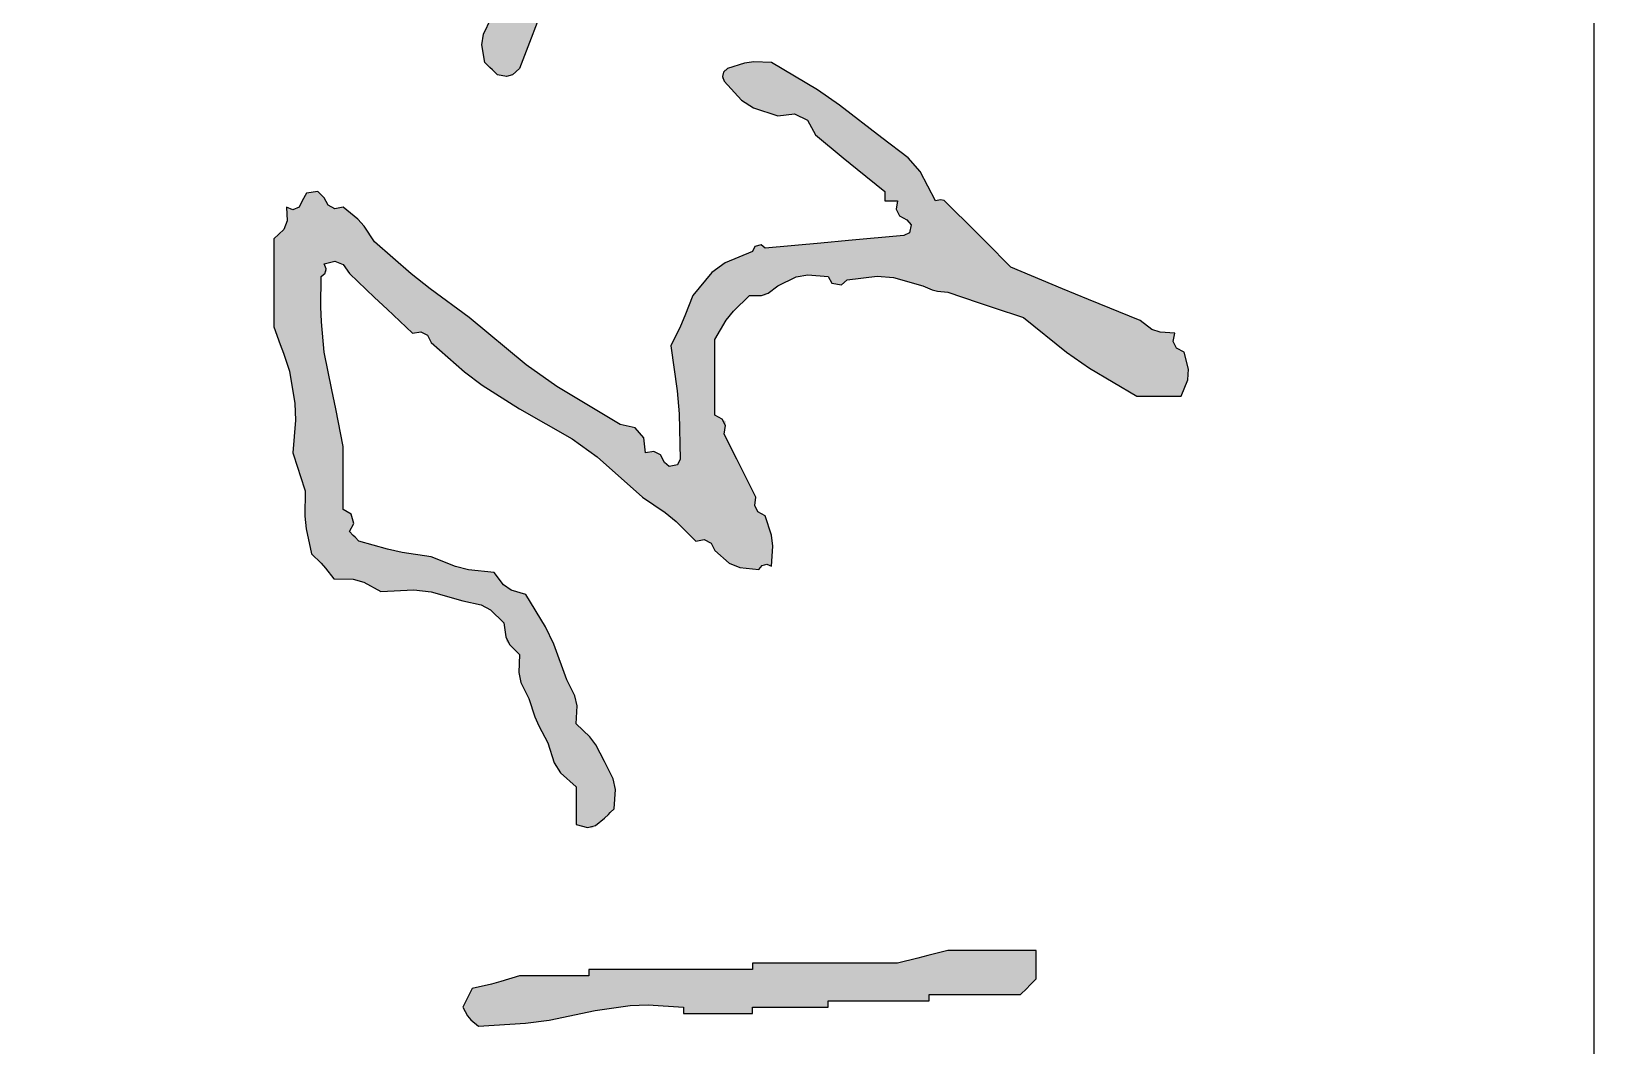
# Model space of a CAD drawing. Extents: x 31695611 to 39053694, y -59225 to 904195.
# Drawn here: x 38434654 to 38436204, y 758735 to 759742 of the extents above; entities that cross this region are included whole.
import ezdxf

# ---------------------------------------------------------------- set-up
doc = ezdxf.new("R2010")
doc.units = 0
doc.header["$LTSCALE"] = 1000
doc.header["$MEASUREMENT"] = 0
doc.layers.get('0').update_dxf_attribs({"linetype": 'CONTINUOUS'})
doc.layers.add('PUB_TITLE', color=4, linetype='CONTINUOUS')

# ---------------------------------------------------------------- blocks, each defined once
blk = doc.blocks.new('TK')
h = blk.add_hatch(color=247)
h.paths.add_polyline_path([(31013119.64, -81395.97), (31013122.14, -81380.97), (31013123.39, -81373.47), (31013125.89, -81358.46), (31013129.75, -81345.31), (31013132.67, -81338.82), (31013139.96, -81327.21), (31013142.08, -81316.14), (31013142.41, -81310.31), (31013141.52, -81299.08), (31013138.71, -81288.53), (31013136.42, -81283.3), (31013130.58, -81274.08), (31013130.85, -81263.77), (31013129.41, -81258.04), (31013124.33, -81249.07), (31013121.62, -81244.19), (31013120.36, -81241.68), (31013118.08, -81236.57), (31013111.87, -81235.11), (31013107.61, -81235.96), (31013102.45, -81239.7), (31013102.45, -81284.7), (31013102.45, -81307.21), (31013102.45, -81352.21), (31013098.82, -81369.84), (31013095.55, -81378.66), (31013086.82, -81394.41), (31013074.55, -81414.34), (31013067.96, -81424.06), (31013054.01, -81442.85), (31013040.1, -81463.4), (31013031.74, -81473.04), (31013013.38, -81489.73), (31013006.96, -81489.21), (31013002.26, -81491.82), (31012999.31, -81497.55), (31012986.81, -81500.05), (31012980.56, -81501.3), (31012968.06, -81503.8), (31012958.96, -81503.45), (31012954.08, -81502.06), (31012946.18, -81497.55), (31012934.39, -81488.06), (31012929.23, -81481.52), (31012922.74, -81467.85), (31012915.76, -81445.38), (31012912.32, -81434.13), (31012905.55, -81411.6), (31012906.57, -81397.75), (31012905.55, -81390.28), (31012900.86, -81377.22), (31012898.46, -81348.56), (31012898.15, -81334.07), (31012899.3, -81305.33), (31012896.52, -81305.03), (31012894.74, -81301.48), (31012896.17, -81299.08), (31012889.97, -81297.61), (31012885.71, -81298.47), (31012880.55, -81302.21), (31012877.35, -81314.31), (31012877.01, -81321.1), (31012878.98, -81333.46), (31012877.01, -81348.98), (31012877.34, -81357.22), (31012880.55, -81372.53), (31012881.17, -81376.9), (31012881.48, -81379.09), (31012882.11, -81383.47), (31012884.61, -81400.97), (31012885.86, -81409.72), (31012888.36, -81427.22), (31012889.18, -81437.5), (31012890.49, -81442.78), (31012894.61, -81452.23), (31012899.09, -81468.22), (31012901.93, -81476.12), (31012908.67, -81491.3), (31012914.5, -81501.72), (31012919.73, -81506.57), (31012930.55, -81511.61), (31012936.18, -81514.33), (31012938.87, -81516.35), (31012943.05, -81520.99), (31012957.48, -81525.16), (31012965.84, -81525.51), (31012980.56, -81522.55), (31012992.02, -81519.51), (31012997.69, -81517.62), (31013008.69, -81513.17), (31013014.2, -81512.21), (31013017.11, -81510.75), (31013021.19, -81506.92), (31013040.65, -81491.63), (31013049.65, -81482.63), (31013064.95, -81463.17), (31013068.63, -81453.6), (31013072.27, -81448.87), (31013080.57, -81442.85), (31013080.57, -81440.35), (31013080.57, -81439.1), (31013080.57, -81436.6), (31013086.63, -81438.58), (31013089.85, -81439.22), (31013096.2, -81439.73), (31013097.63, -81442.13), (31013095.85, -81445.68), (31013093.08, -81445.98), (31013093.08, -81469.73), (31013093.08, -81481.61), (31013093.08, -81505.36), (31013090.57, -81515.36), (31013089.32, -81520.36), (31013086.82, -81530.36), (31013086.82, -81543.49), (31013086.82, -81550.05), (31013086.82, -81563.18), (31013072.43, -81575.71), (31013063.86, -81580.98), (31013046.19, -81588.18), (31013032.44, -81601.94), (31013025.57, -81608.81), (31013011.81, -81622.56), (31013001.81, -81630.06), (31012996.81, -81633.81), (31012986.81, -81641.32), (31012973.68, -81654.44), (31012967.12, -81661.01), (31012953.99, -81674.13), (31012952.29, -81676.07), (31012951.84, -81677.88), (31012952.43, -81680.38), (31012932.88, -81695.36), (31012922.86, -81702.57), (31012902.42, -81716.33), (31012891.17, -81727.58), (31012885.55, -81733.2), (31012874.29, -81744.46), (31012854.49, -81757.35), (31012845.01, -81764.62), (31012827.41, -81780.4), (31012823.28, -81779.68), (31012819.94, -81781.35), (31012818.04, -81785.09), (31012814.4, -81787.18), (31012812.52, -81788.12), (31012808.66, -81789.77), (31012807.36, -81794.95), (31012808.96, -81799.23), (31012813.35, -81802.28), (31012814.58, -81805.21), (31012818.89, -81806.08), (31012821.16, -81803.84), (31012837.03, -81797.56), (31012844.74, -81793.38), (31012858.67, -81783.52), (31012858.22, -81779.6), (31012859.08, -81777.02), (31012861.79, -81774.15), (31012877.1, -81764.61), (31012884.61, -81759.6), (31012899.3, -81749.14), (31012898.85, -81745.22), (31012899.71, -81742.64), (31012902.42, -81739.77), (31012918.67, -81729.13), (31012926.8, -81723.82), (31012943.05, -81713.2), (31012954.93, -81701.32), (31012960.87, -81695.39), (31012972.75, -81683.51), (31012987.72, -81663.8), (31012996.79, -81654.73), (31013016.5, -81639.75), (31013030.83, -81628.44), (31013038.02, -81622.82), (31013052.44, -81611.62), (31013053.31, -81621.76), (31013052.24, -81627.49), (31013047.76, -81636.63), (31013046.62, -81638.57), (31013045.3, -81639.45), (31013043.07, -81639.75), (31013043.96, -81646.22), (31013042.68, -81650.47), (31013038.38, -81655.38), (31013037.41, -81660.89), (31013035.96, -81663.81), (31013032.13, -81667.88), (31013018.3, -81707.31), (31013010.45, -81726.77), (31012993.06, -81764.77), (31012991.61, -81777.94), (31012989.2, -81784.83), (31012982.12, -81796.03), (31012968.6, -81821.19), (31012962.89, -81834.52), (31012953.99, -81861.66), (31012946.31, -81887.69), (31012942.87, -81900.84), (31012936.8, -81927.29), (31012941.35, -81929.47), (31012944.36, -81929.85), (31012949.31, -81928.86), (31012953.45, -81921.43), (31012956.02, -81917.9), (31012961.81, -81911.67), (31012963.97, -81892.38), (31012966.58, -81882.59), (31012974.31, -81864.78), (31012979.22, -81845.84), (31012983.98, -81836.32), (31012996.19, -81821.03), (31013000.23, -81802.28), (31013003.45, -81792.96), (31013011.81, -81775.71), (31013013.5, -81772.08), (31013014.89, -81770.34), (31013018.06, -81767.9), (31013018.77, -81754.67), (31013021.31, -81747.42), (31013029, -81736.64), (31013031.24, -81728.56), (31013033.26, -81724.53), (31013038.38, -81717.89), (31013040.22, -81704.97), (31013042.18, -81698.44), (31013047.76, -81686.63), (31013056.16, -81664.98), (31013060.87, -81654.31), (31013071.2, -81633.5), (31013070.31, -81627.04), (31013071.58, -81622.78), (31013075.89, -81617.88), (31013076.37, -81615.96), (31013079.03, -81615.07), (31013080.57, -81616.31), (31013083.07, -81618.81), (31013084.32, -81620.06), (31013086.82, -81622.56), (31013086.82, -81635.69), (31013086.82, -81642.25), (31013086.82, -81655.38), (31013083.47, -81657.17), (31013082.67, -81661.97), (31013085.26, -81664.76), (31013088.68, -81669.27), (31013088.02, -81675.17), (31013083.7, -81678.82), (31013076.29, -81682.99), (31013072.88, -81687.68), (31013071.2, -81696.01), (31013073.7, -81697.26), (31013074.95, -81697.89), (31013077.45, -81699.14), (31013076.73, -81703.27), (31013078.4, -81706.61), (31013082.14, -81708.51), (31013084.7, -81734.65), (31013085.01, -81747.92), (31013083.7, -81774.15), (31013084.95, -81774.15), (31013086.82, -81774.15), (31013086.82, -81805.4), (31013086.82, -81821.03), (31013086.82, -81852.28), (31013089.93, -81867.43), (31013091.81, -81874.96), (31013096.2, -81889.79), (31013096.05, -81908.63), (31013097.01, -81918.23), (31013100.89, -81936.67), (31013103.36, -81947.66), (31013103.69, -81953.6), (31013102.45, -81964.8), (31013097.42, -81965.13), (31013093.78, -81963.05), (31013091.51, -81958.55), (31013085.89, -81947.3), (31013083.07, -81941.67), (31013077.45, -81930.42), (31013077.82, -81928.69), (31013076.05, -81926.92), (31013074.32, -81927.29), (31013074.32, -81921.04), (31013068.07, -81921.04), (31013068.07, -81922.29), (31013068.07, -81922.92), (31013061.82, -81924.17), (31013061.82, -81930.42), (31013071.2, -81951.71), (31013077.31, -81962), (31013091.51, -81980.43), (31013097.81, -81987.17), (31013102.73, -81989.82), (31013111.83, -81991.36), (31013118.3, -81984.36), (31013120.99, -81979.99), (31013124.33, -81971.05), (31013124.33, -81953.55), (31013124.33, -81944.8), (31013124.33, -81927.29), (31013117.68, -81908.17), (31013116.02, -81897.53), (31013116.52, -81877.29), (31013115.49, -81863.35), (31013114.21, -81856.32), (31013110.27, -81842.91), (31013107.64, -81815.52), (31013107.33, -81801.62), (31013108.7, -81774.15), (31013103.64, -81765.17), (31013102.21, -81759.45), (31013102.45, -81749.14), (31013103.7, -81749.14), (31013105.58, -81749.14), (31013105.58, -81729.14), (31013105.58, -81719.14), (31013105.58, -81699.14), (31013113.14, -81694.69), (31013119.34, -81694.24), (31013127.45, -81697.57), (31013142.46, -81702.57), (31013149.96, -81705.07), (31013164.96, -81710.08), (31013177.46, -81716.33), (31013183.71, -81719.45), (31013196.21, -81725.7), (31013208.72, -81733.2), (31013214.97, -81736.95), (31013227.47, -81744.46), (31013242.47, -81751.96), (31013249.97, -81755.71), (31013264.97, -81763.21), (31013272.94, -81767.03), (31013278.13, -81767.77), (31013286.85, -81766.33), (31013289.35, -81763.83), (31013290.6, -81762.58), (31013293.1, -81760.08), (31013293.84, -81755.59), (31013292.97, -81752.57), (31013289.98, -81749.14), (31013253.94, -81735.39), (31013236.36, -81726.44), (31013204.03, -81705.39), (31013184.93, -81696.04), (31013175.23, -81691.65), (31013155.58, -81683.51), (31013136.61, -81681.13), (31013127.13, -81679.23), (31013108.7, -81674.13), (31013111.15, -81668.25), (31013110.1, -81662.99), (31013105.58, -81658.51), (31013105.58, -81634.75), (31013105.58, -81622.88), (31013105.58, -81599.12), (31013106.83, -81599.12), (31013108.7, -81599.12), (31013108.7, -81585.37), (31013108.7, -81578.49), (31013108.7, -81564.74), (31013113.49, -81560.67), (31013114.15, -81554.05), (31013110.27, -81549.12), (31013106.38, -81544.18), (31013107.04, -81537.56), (31013111.83, -81533.49), (31013111.83, -81519.74), (31013111.83, -81512.86), (31013111.83, -81499.11), (31013113.08, -81499.11), (31013114.95, -81499.11), (31013114.95, -81484.11), (31013114.95, -81476.61), (31013114.95, -81461.6), (31013116.2, -81461.6), (31013118.08, -81461.6), (31013118.08, -81439.1), (31013118.08, -81427.85), (31013118.08, -81405.35), (31013118.7, -81401.6), (31013119.02, -81399.72)])
h.paths.add_polyline_path([(31013064.95, -81888.23), (31013061.2, -81884.48), (31013059.32, -81882.6), (31013055.57, -81878.85), (31013054.03, -81877.61), (31013051.37, -81878.5), (31013050.88, -81880.41), (31013050.72, -81887.94), (31013051.04, -81891.77), (31013052.44, -81899.16), (31013056.6, -81907.73), (31013058.49, -81912.12), (31013061.82, -81921.04), (31013061.82, -81924.17), (31013068.07, -81922.92), (31013068.07, -81922.29), (31013068.07, -81921.04), (31013074.32, -81921.04), (31013074.32, -81917.92), (31013073.07, -81917.92), (31013072.45, -81917.92), (31013071.2, -81917.92), (31013069.06, -81905.97), (31013067.81, -81900.02)], flags=17)
for points in [[(31013403.45, -81821.05), (31013391.55, -81833.53), (31013387.17, -81836.57), (31013385.56, -81840.85), (31013386.87, -81846.03), (31013390.57, -81844.51), (31013393.12, -81847.59), (31013408.13, -81847.66), (31013415.66, -81847.35), (31013430.62, -81846.03), (31013449.36, -81842.2), (31013458.74, -81840.33), (31013477.5, -81836.66), (31013490.01, -81836.66), (31013496.26, -81836.66), (31013508.76, -81836.66), (31013511.05, -81832.73), (31013515.67, -81831.41), (31013519.7, -81833.53), (31013521.57, -81831.65), (31013522.51, -81830.72), (31013524.39, -81828.84), (31013528.39, -81814.69), (31013529.97, -81807.44), (31013532.2, -81792.9), (31013537, -81780.94), (31013538.62, -81774.46), (31013540.01, -81761.65), (31013546.13, -81757.08), (31013548.76, -81753.33), (31013550.95, -81746.02), (31013566.9, -81736.2), (31013575.52, -81732.05), (31013593.14, -81725.7), (31013601.13, -81721.66), (31013606.08, -81720.6), (31013615.02, -81721.01), (31013621.51, -81714.24), (31013625.46, -81711.28), (31013633.78, -81706.95), (31013642.31, -81702.64), (31013647.68, -81701.57), (31013657.22, -81702.26), (31013659.09, -81704.14), (31013661.9, -81706.95), (31013666.99, -81713.2), (31013665.03, -81721.01), (31013657.53, -81721.01), (31013653.78, -81721.01), (31013646.28, -81721.01), (31013639.34, -81728.77), (31013634.33, -81731.99), (31013624.4, -81735.08), (31013616.03, -81739.62), (31013611.58, -81741.53), (31013602.52, -81744.46), (31013594.54, -81748.5), (31013589.58, -81749.56), (31013580.64, -81749.14), (31013574.15, -81755.7), (31013565.02, -81756.96), (31013558.54, -81763.53), (31013556, -81768.24), (31013554.08, -81777.27), (31013549.55, -81792.99), (31013548.56, -81801.56), (31013549.39, -81817.9), (31013544.71, -81826.4), (31013543.31, -81831.64), (31013543.14, -81841.34), (31013537.88, -81845.4), (31013535.36, -81847.61), (31013530.64, -81852.28), (31013518.37, -81855.02), (31013511.94, -81855.66), (31013499.38, -81855.41), (31013491.88, -81857.91), (31013488.13, -81859.16), (31013480.63, -81861.66), (31013464.42, -81860.36), (31013456.06, -81860.68), (31013440, -81863.22), (31013431.22, -81866.27), (31013426.84, -81867.83), (31013418.12, -81871.04), (31013400.62, -81871.04), (31013391.87, -81871.04), (31013374.36, -81871.04), (31013369.76, -81866.12), (31013365.46, -81864.4), (31013358.74, -81864.78), (31013359.97, -81861.65), (31013358.66, -81858.39), (31013355.61, -81856.97), (31013351.73, -81854.85), (31013350.92, -81849.15), (31013354.05, -81846.03), (31013357.78, -81844.13), (31013359.45, -81840.79), (31013358.74, -81836.66), (31013364.59, -81829.44), (31013368.19, -81826.17), (31013375.93, -81821.03), (31013391.73, -81802.94), (31013399.26, -81793.53), (31013413.43, -81774.15), (31013436.94, -81745.88), (31013447.7, -81730.7), (31013466.56, -81699.14), (31013468.27, -81691.81), (31013473.15, -81687.47), (31013480.63, -81686.63), (31013479.91, -81682.5), (31013481.58, -81679.16), (31013485.32, -81677.26), (31013487.41, -81674.85), (31013486.61, -81670.86), (31013483.75, -81669.44), (31013461.18, -81669.93), (31013449.84, -81670.87), (31013427.5, -81674.13), (31013417.7, -81669.32), (31013412.68, -81667.12), (31013402.49, -81663.19), (31013391.16, -81653.75), (31013386.28, -81647.12), (31013380.62, -81633.5), (31013378.26, -81632.47), (31013377.46, -81629.28), (31013379.05, -81627.25), (31013376.55, -81599.75), (31013375.3, -81586), (31013372.8, -81558.49), (31013371.39, -81555.64), (31013367.39, -81554.84), (31013364.99, -81556.93), (31013363.08, -81560.66), (31013359.74, -81562.33), (31013355.61, -81561.62), (31013355.61, -81564.12), (31013355.61, -81567.87), (31013350.92, -81567.87), (31013339.81, -81581.73), (31013334.18, -81588.61), (31013322.79, -81602.25), (31013315.49, -81606.36), (31013312.32, -81612.69), (31013313.42, -81621), (31013309.44, -81633.02), (31013305.56, -81639.01), (31013294.95, -81648.74), (31013290.52, -81647.63), (31013287.18, -81637.62), (31013286.52, -81632.96), (31013286.85, -81624.13), (31013300.48, -81601.37), (31013308.04, -81590.35), (31013324.36, -81569.43), (31013334.19, -81556.29), (31013341.06, -81550.45), (31013355.61, -81542.86), (31013354.78, -81539.34), (31013357.17, -81536.61), (31013369.68, -81524.11), (31013375.93, -81517.86), (31013388.43, -81505.36), (31013399.19, -81479.79), (31013404.51, -81466.97), (31013415, -81441.29), (31013419.34, -81435.4), (31013420.79, -81431.4), (31013421.25, -81424.1), (31013425.38, -81424.82), (31013428.72, -81423.15), (31013430.62, -81419.41), (31013439.12, -81417.21), (31013444.41, -81417.59), (31013452.5, -81420.97), (31013452.5, -81429.72), (31013452.5, -81434.1), (31013452.5, -81442.85), (31013438.59, -81466.46), (31013430.69, -81477.83), (31013413.43, -81499.11), (31013408.43, -81514.11), (31013405.93, -81521.61), (31013400.93, -81536.61), (31013400.32, -81543.1), (31013397.81, -81549.12), (31013393.64, -81563.58), (31013392.97, -81571.66), (31013394.68, -81586.62), (31013397.27, -81589.4), (31013396.47, -81594.2), (31013393.12, -81596), (31013392.25, -81606.14), (31013393.32, -81611.86), (31013397.81, -81621), (31013402.5, -81627.25), (31013402.49, -81635.07), (31013410.24, -81643.06), (31013414.77, -81646.62), (31013424.37, -81652.25), (31013439.37, -81652.25), (31013446.87, -81652.25), (31013461.88, -81652.25), (31013464.98, -81646.74), (31013471.25, -81647.57), (31013483.75, -81641.32), (31013490.01, -81638.19), (31013502.51, -81631.94), (31013506.66, -81632.49), (31013509.83, -81630.91), (31013511.88, -81627.25), (31013521.49, -81624.22), (31013526.82, -81623.55), (31013536.89, -81624.13), (31013535.91, -81626.51), (31013536.46, -81628.74), (31013538.45, -81630.38), (31013537.56, -81639.86), (31013535.32, -81645.07), (31013529.07, -81652.25), (31013525.34, -81654.16), (31013523.67, -81657.5), (31013524.39, -81661.63), (31013514.7, -81671.41), (31013510.25, -81676.82), (31013502.51, -81688.2), (31013482.52, -81710.58), (31013473.57, -81723.05), (31013458.75, -81749.14), (31013447.02, -81767.61), (31013440.38, -81776.47), (31013425.93, -81792.9), (31013422.2, -81794.8), (31013420.53, -81798.14), (31013421.25, -81802.28), (31013409.39, -81814.8)], [(31013731.29, -81551.62), (31013733.79, -81561.62), (31013733.79, -81590.37), (31013733.79, -81604.75), (31013733.79, -81633.5), (31013735.04, -81633.5), (31013735.66, -81633.5), (31013736.91, -81633.5), (31013736.91, -81666.01), (31013736.91, -81682.26), (31013736.91, -81714.76), (31013738.17, -81714.76), (31013738.79, -81714.76), (31013740.04, -81714.76), (31013740.04, -81728.52), (31013740.04, -81735.39), (31013740.04, -81749.14), (31013742.95, -81758.4), (31013744.21, -81763.11), (31013746.29, -81772.58), (31013750.04, -81774.46), (31013751.92, -81775.4), (31013755.67, -81777.27), (31013759.95, -81774.94), (31013761.97, -81773.25), (31013765.04, -81769.46), (31013763.63, -81746.16), (31013762.05, -81734.47), (31013757.23, -81711.64), (31013754.76, -81694.3), (31013754.44, -81685.35), (31013755.67, -81667.88), (31013758.79, -81667.88), (31013758.79, -81654.13), (31013758.79, -81647.25), (31013758.79, -81633.5), (31013757.54, -81633.5), (31013756.92, -81633.5), (31013755.67, -81633.5), (31013755.67, -81618.5), (31013755.67, -81611), (31013755.67, -81596), (31013754.42, -81596), (31013753.79, -81596), (31013752.54, -81596), (31013752.54, -81575.99), (31013752.54, -81565.99), (31013752.54, -81545.99), (31013751.29, -81545.99), (31013750.67, -81545.99), (31013749.42, -81545.99), (31013749.42, -81527.86), (31013749.42, -81518.8), (31013749.42, -81500.67), (31013746.29, -81497.55), (31013744.73, -81495.98), (31013741.6, -81492.86), (31013735.98, -81492.86), (31013733.16, -81492.86), (31013727.54, -81492.86), (31013727.54, -81510.36), (31013727.54, -81519.11), (31013727.54, -81536.61), (31013730.04, -81546.62)]]:
    blk.add_hatch(color=247).paths.add_polyline_path(points)
at = {"color": 247}
blk.add_lwpolyline([(31013253.94, -81735.39), (31013289.98, -81749.14), (31013292.97, -81752.57), (31013293.84, -81755.59), (31013293.1, -81760.08), (31013290.6, -81762.58), (31013289.35, -81763.83), (31013286.85, -81766.33), (31013278.13, -81767.77), (31013272.94, -81767.03), (31013264.97, -81763.21)], dxfattribs=at)
for points in [[(31013374.36, -81871.04), (31013391.87, -81871.04), (31013400.62, -81871.04), (31013418.12, -81871.04), (31013426.84, -81867.83), (31013431.22, -81866.27), (31013440, -81863.22), (31013456.06, -81860.68), (31013464.42, -81860.36), (31013480.63, -81861.66), (31013488.13, -81859.16), (31013491.88, -81857.91), (31013499.38, -81855.41), (31013511.94, -81855.66), (31013518.37, -81855.02), (31013530.64, -81852.28), (31013535.36, -81847.61), (31013537.88, -81845.4), (31013543.14, -81841.34), (31013543.31, -81831.64), (31013544.71, -81826.4), (31013549.39, -81817.9), (31013548.56, -81801.56), (31013549.55, -81792.99), (31013554.08, -81777.27), (31013556, -81768.24), (31013558.54, -81763.53), (31013565.02, -81756.96), (31013571.94, -81756), (31013575.72, -81754.11), (31013580.64, -81749.14), (31013589.58, -81749.56), (31013594.54, -81748.5), (31013602.52, -81744.46), (31013611.58, -81741.53), (31013616.03, -81739.62), (31013624.4, -81735.08), (31013634.33, -81731.99), (31013639.34, -81728.77), (31013646.28, -81721.01), (31013653.78, -81721.01), (31013657.53, -81721.01), (31013665.03, -81721.01), (31013666.43, -81715.43), (31013665.54, -81711.42), (31013661.9, -81706.95), (31013660.03, -81705.07), (31013659.09, -81704.14), (31013657.22, -81702.26), (31013647.68, -81701.57), (31013642.31, -81702.64), (31013633.78, -81706.95), (31013625.46, -81711.28), (31013621.51, -81714.24), (31013615.02, -81721.01), (31013606.08, -81720.6), (31013601.13, -81721.66), (31013593.14, -81725.7), (31013575.52, -81732.05), (31013566.9, -81736.2), (31013550.95, -81746.02), (31013548.76, -81753.33), (31013546.13, -81757.08), (31013540.01, -81761.65), (31013538.62, -81774.46), (31013537, -81780.94), (31013532.2, -81792.9), (31013529.97, -81807.44), (31013528.39, -81814.69), (31013524.39, -81828.84), (31013522.51, -81830.72), (31013521.57, -81831.65), (31013519.7, -81833.53), (31013515.67, -81831.41), (31013511.05, -81832.73), (31013508.76, -81836.66), (31013496.26, -81836.66), (31013490.01, -81836.66), (31013477.5, -81836.66), (31013458.74, -81840.33), (31013449.36, -81842.2), (31013430.62, -81846.03), (31013415.66, -81847.35), (31013408.13, -81847.66), (31013393.12, -81847.59), (31013391.48, -81845.61), (31013389.25, -81845.05), (31013386.87, -81846.03), (31013385.56, -81840.85), (31013387.17, -81836.57), (31013391.55, -81833.53), (31013403.45, -81821.05), (31013409.39, -81814.8), (31013421.25, -81802.28), (31013420.53, -81798.14), (31013422.2, -81794.8), (31013425.93, -81792.9), (31013440.38, -81776.47), (31013447.02, -81767.61), (31013458.75, -81749.14), (31013473.57, -81723.05), (31013482.52, -81710.58), (31013502.51, -81688.2), (31013510.25, -81676.82), (31013514.7, -81671.41), (31013524.39, -81661.63), (31013523.67, -81657.5), (31013525.34, -81654.16), (31013529.07, -81652.25), (31013535.32, -81645.07), (31013537.56, -81639.86), (31013538.45, -81630.38), (31013536.46, -81628.74), (31013535.91, -81626.51), (31013536.89, -81624.13), (31013526.82, -81623.55), (31013521.49, -81624.22), (31013511.88, -81627.25), (31013509.83, -81630.91), (31013506.66, -81632.49), (31013502.51, -81631.94), (31013490.01, -81638.19), (31013483.75, -81641.32), (31013471.25, -81647.57), (31013467.1, -81647.02), (31013463.93, -81648.6), (31013461.88, -81652.25), (31013446.87, -81652.25), (31013439.37, -81652.25), (31013424.37, -81652.25), (31013414.77, -81646.62), (31013410.24, -81643.06), (31013402.49, -81635.07), (31013402.5, -81629.14), (31013401.37, -81625.74), (31013397.81, -81621), (31013393.32, -81611.86), (31013392.25, -81606.14), (31013393.12, -81596), (31013396.47, -81594.2), (31013397.27, -81589.4), (31013394.68, -81586.62), (31013392.97, -81571.66), (31013393.64, -81563.58), (31013397.81, -81549.12), (31013399.79, -81544.36), (31013400.45, -81541.75), (31013400.93, -81536.61), (31013405.93, -81521.61), (31013408.43, -81514.11), (31013413.43, -81499.11), (31013430.69, -81477.83), (31013438.59, -81466.46), (31013452.5, -81442.85), (31013452.5, -81434.1), (31013452.5, -81429.72), (31013452.5, -81420.97), (31013444.41, -81417.59), (31013439.12, -81417.21), (31013430.62, -81419.41), (31013428.72, -81423.15), (31013425.38, -81424.82), (31013421.25, -81424.1), (31013420.79, -81431.4), (31013419.34, -81435.4), (31013415, -81441.29), (31013404.51, -81466.97), (31013399.19, -81479.79), (31013388.43, -81505.36), (31013375.93, -81517.86), (31013369.68, -81524.11), (31013357.17, -81536.61), (31013355.47, -81538.55), (31013355.02, -81540.36), (31013355.61, -81542.86), (31013341.06, -81550.45), (31013334.19, -81556.29), (31013324.36, -81569.43), (31013308.04, -81590.35), (31013300.48, -81601.37), (31013286.85, -81624.13), (31013286.52, -81632.96), (31013287.18, -81637.62), (31013289.98, -81646), (31013291.7, -81647.92), (31013293.81, -81648.45), (31013296.23, -81647.57), (31013305.56, -81639.01), (31013309.44, -81633.02), (31013313.42, -81621), (31013312.32, -81612.69), (31013315.49, -81606.36), (31013322.79, -81602.25), (31013334.18, -81588.61), (31013339.81, -81581.73), (31013350.92, -81567.87), (31013352.8, -81567.87), (31013353.74, -81567.87), (31013355.61, -81567.87), (31013355.61, -81565.37), (31013355.61, -81564.12), (31013355.61, -81561.62), (31013359.74, -81562.33), (31013363.08, -81560.66), (31013364.99, -81556.93), (31013367.39, -81554.84), (31013371.39, -81555.64), (31013372.8, -81558.49), (31013375.3, -81586), (31013376.55, -81599.75), (31013379.05, -81627.25), (31013377.46, -81629.28), (31013378.26, -81632.47), (31013380.62, -81633.5), (31013386.28, -81647.12), (31013391.16, -81653.75), (31013402.49, -81663.19), (31013412.68, -81667.12), (31013417.7, -81669.32), (31013427.5, -81674.13), (31013449.84, -81670.87), (31013461.18, -81669.93), (31013483.75, -81669.44), (31013486.61, -81670.86), (31013487.41, -81674.85), (31013485.32, -81677.26), (31013481.58, -81679.16), (31013479.91, -81682.5), (31013480.63, -81686.63), (31013473.15, -81687.47), (31013468.27, -81691.81), (31013466.56, -81699.14), (31013447.7, -81730.7), (31013436.94, -81745.88), (31013413.43, -81774.15), (31013399.26, -81793.53), (31013391.73, -81802.94), (31013375.93, -81821.03), (31013368.19, -81826.17), (31013364.59, -81829.44), (31013358.74, -81836.66), (31013359.45, -81840.79), (31013357.78, -81844.13), (31013354.05, -81846.03), (31013350.92, -81849.15), (31013351.73, -81854.85), (31013355.61, -81856.97), (31013358.66, -81858.39), (31013359.97, -81861.65), (31013358.74, -81864.78), (31013365.46, -81864.4), (31013369.76, -81866.12)], [(31013755.67, -81777.27), (31013759.95, -81774.94), (31013761.97, -81773.25), (31013765.04, -81769.46), (31013763.63, -81746.16), (31013762.05, -81734.47), (31013757.23, -81711.64), (31013754.76, -81694.3), (31013754.44, -81685.35), (31013755.67, -81667.88), (31013756.92, -81667.88), (31013757.54, -81667.88), (31013758.79, -81667.88), (31013758.79, -81654.13), (31013758.79, -81647.25), (31013758.79, -81633.5), (31013757.54, -81633.5), (31013756.92, -81633.5), (31013755.67, -81633.5), (31013755.67, -81618.5), (31013755.67, -81611), (31013755.67, -81596), (31013754.42, -81596), (31013753.79, -81596), (31013752.54, -81596), (31013752.54, -81575.99), (31013752.54, -81565.99), (31013752.54, -81545.99), (31013751.29, -81545.99), (31013750.67, -81545.99), (31013749.42, -81545.99), (31013749.42, -81527.86), (31013749.42, -81518.8), (31013749.42, -81500.67), (31013746.29, -81497.55), (31013744.73, -81495.98), (31013741.6, -81492.86), (31013735.98, -81492.86), (31013733.16, -81492.86), (31013727.54, -81492.86), (31013727.54, -81510.36), (31013727.54, -81519.11), (31013727.54, -81536.61), (31013730.04, -81546.62), (31013731.29, -81551.62), (31013733.79, -81561.62), (31013733.79, -81590.37), (31013733.79, -81604.75), (31013733.79, -81633.5), (31013735.04, -81633.5), (31013735.66, -81633.5), (31013736.91, -81633.5), (31013736.91, -81666.01), (31013736.91, -81682.26), (31013736.91, -81714.76), (31013738.17, -81714.76), (31013738.79, -81714.76), (31013740.04, -81714.76), (31013740.04, -81728.52), (31013740.04, -81735.39), (31013740.04, -81749.14), (31013742.95, -81758.4), (31013744.21, -81763.11), (31013746.29, -81772.58), (31013750.04, -81774.46), (31013751.92, -81775.4)]]:
    blk.add_lwpolyline(points, close=True, dxfattribs=at)
at = {"layer": 'PUB_TITLE'}
blk.add_line((31008732.12, -81216.23), (31014342.12, -81216.23), dxfattribs=at)

msp = doc.modelspace()

# ---------------------------------------------------------------- block references
at = {"xscale": 2, "yscale": 2, "zscale": 2, "rotation": 270}
msp.add_blockref('TK', (38598636.7, 62786284.7), dxfattribs=at)
msp.add_blockref('TK', (38598636.7, 62786284.7), dxfattribs=at)

doc.saveas('drawing.dxf')
